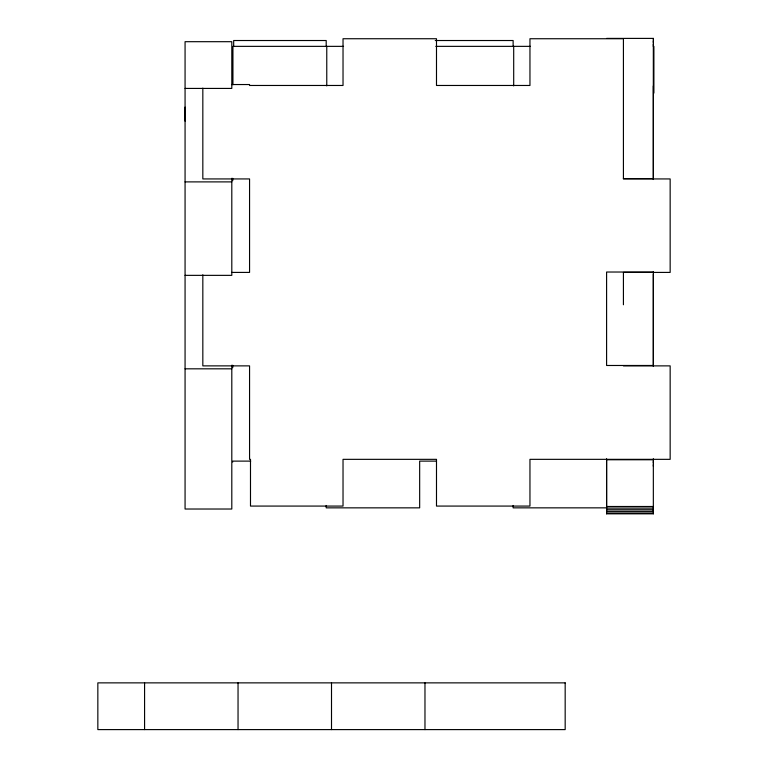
<?xml version="1.0" encoding="UTF-8"?>
<svg xmlns="http://www.w3.org/2000/svg" width="768" height="768" viewBox="0 0 768 768"><rect width="100%" height="100%" fill="white"/><g stroke="black" fill="none" stroke-linecap="round" stroke-linejoin="round"><path stroke-width="1.15" d="M185.069 121.133L185.069 107.117M653.338 458.707L653.338 513.821L606.595 513.821L606.595 459.763L653.328 459.763M653.338 365.635L653.338 271.795M653.338 178.906L653.328 38.4L606.595 38.4M435.245 40.522L513.13 40.522L513.13 46.512M343.546 46.358L232.934 46.358L232.934 84.71M435.811 46.358L530.477 46.358M231.581 84.538L249.562 84.538L249.562 85.469L343.027 85.469L343.027 38.736L436.493 38.736L436.493 85.469L529.958 85.469L529.958 38.736L623.424 38.736L623.424 178.934L670.157 178.934L670.157 272.41L623.424 272.41L623.424 304.762M185.069 88.426L231.802 88.426L231.802 41.693L185.069 41.693L185.069 509.021L231.802 509.021L231.802 365.222M623.376 178.579L653.328 178.579M185.069 181.891L231.802 181.891M231.581 272.41L249.562 272.41L249.562 178.934L202.829 178.934L202.829 88.118M185.069 275.357L231.802 275.357L231.802 178.291M653.328 365.482L606.595 365.482L606.595 272.026L653.328 272.026L653.328 272.842M623.424 365.875L670.157 365.875L670.157 459.341L529.958 459.341L529.958 506.074L436.493 506.074L436.493 459.341L343.027 459.341L343.027 506.074L250.493 506.074L250.493 459.341L249.562 459.341L249.562 365.875L202.829 365.875L202.829 274.8M185.069 368.822L231.802 368.822M250.704 461.117L232.733 461.117L232.733 462.058M436.445 461.117L419.664 461.117L419.664 507.85L326.198 507.85L326.198 505.459M606.595 506.496L653.328 506.496L653.328 508.109L606.595 508.109L606.595 458.717M606.595 507.85L513.13 507.85L513.13 505.459M653.894 46.358L653.894 93.091M653.328 38.4L653.328 39.216M653.328 40.848L653.328 42.48M653.328 44.112L653.338 46.56M653.328 85.939L653.328 179.52M653.328 274.186L653.328 366.451M653.328 461.386L653.328 463.008M653.328 464.64L653.338 466.272M653.338 513.821L653.338 513.005L606.595 513.005L606.595 513.821M513.696 46.358L513.696 85.901M424.973 682.867L424.973 729.6M331.507 682.867L331.507 729.6M326.765 46.358L326.765 85.901M326.198 46.512L326.198 40.522L233.674 40.522L233.674 46.512M238.042 682.867L238.042 729.6M232.733 178.32L232.733 180.72M232.733 365.251L232.733 367.651M144.576 682.867L144.576 729.6M653.328 509.741L606.595 509.741L606.595 511.373L653.328 511.373L653.328 509.741M565.171 682.867L97.843 682.867L97.843 729.6L565.171 729.6L565.171 682.867"/></g></svg>
